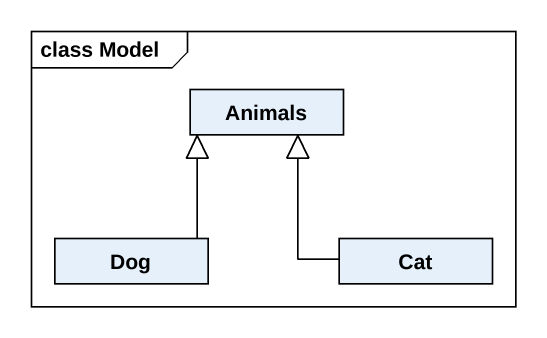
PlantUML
@startuml
mainframe class Model
hide circle
hide empty members
class Animals
class Dog
class Cat
Dog -up-|> Animals
Cat -up-|> Animals
@enduml
